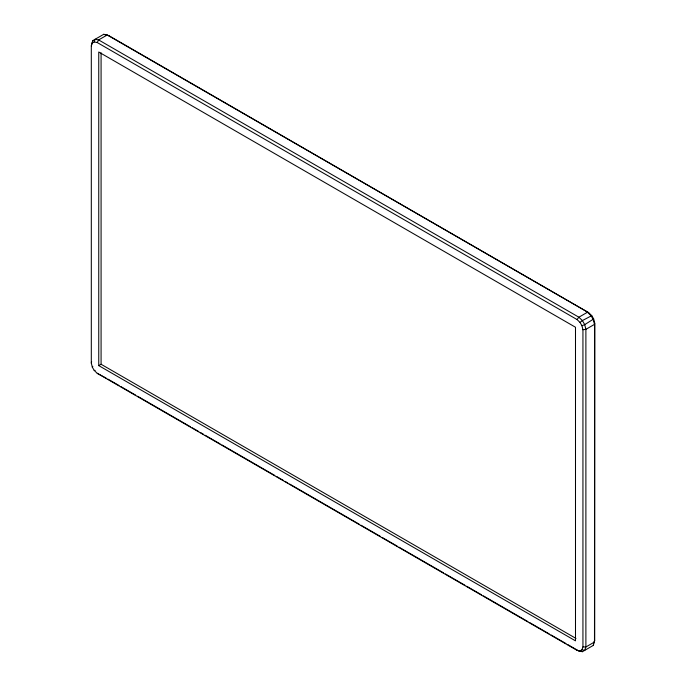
<?xml version="1.0" encoding="UTF-8"?>
<svg xmlns="http://www.w3.org/2000/svg" width="686" height="686" viewBox="0 0 686 686"><rect width="100%" height="100%" fill="white"/><g stroke="black" fill="none" stroke-linecap="round" stroke-linejoin="round"><path stroke-width="1.03" d="M594.693 640.261L593.321 645.389L582.388 651.7L577.037 650.328L97.215 373.304L94.205 370.414L92.31 367.13L91.307 363.083L91.307 45.928L92.799 40.611L103.732 34.3L108.851 35.672L588.708 312.713L591.752 315.637L593.673 318.981L594.693 323.08L594.693 640.261L593.673 643.194M594.693 323.08L594.488 642.019L585.887 646.984L582.937 646.924L581.942 649.813L580.039 650.911L577.037 650.328M593.321 645.389L593.562 643.922M91.307 45.928L92.799 40.611M91.307 363.083L91.632 361.625M92.31 43.038L94.205 41.94L95.131 39.265L98.638 39.934L578.881 317.206L582.388 320.576L584.721 324.624L585.887 329.34L585.887 646.984L584.721 650.354L581.942 649.813M593.673 318.981L584.721 324.624L581.942 325.721L580.039 322.437L577.037 319.547L97.215 42.523L94.205 41.94M97.215 42.523L98.638 39.934L107.23 34.977L588.708 312.713M92.31 367.13L92.799 366.341M577.037 319.547L578.881 317.206L587.482 312.241L590.98 315.611L593.321 319.659L594.488 324.375L585.887 329.34L582.937 329.769L582.937 646.924M580.039 322.437L582.388 320.576L591.752 315.637M98.75 365.604L575.494 640.844L575.494 327.248L98.75 52.007L98.75 365.604L101.082 364.257L575.974 638.434M94.205 370.414L95.131 370.389M108.851 35.672L103.732 34.3M97.215 373.304L106.056 378.037M580.039 650.911L582.388 651.7M107.908 379.109L119.03 385.532M120.882 386.604L135.717 395.17M137.577 396.234L190.416 426.752M192.277 427.815L198.76 431.563M200.621 432.634L203.399 434.238M205.251 435.31L220.086 443.876M221.938 444.948L274.786 475.458M276.638 476.53L283.129 480.277M284.99 481.349L287.768 482.953M289.621 484.024L359.155 524.164M361.007 525.236L380.481 536.478M382.334 537.55L397.168 546.116M399.02 547.188L443.525 572.879M445.377 573.95L464.851 585.184M466.703 586.256L481.538 594.822M483.39 595.894L527.894 621.585M529.746 622.656L549.22 633.898M551.072 634.97L565.907 643.537M567.759 644.6L578.881 651.023M581.942 325.721L582.937 329.769M101.082 52.796L101.082 364.257"/></g></svg>
